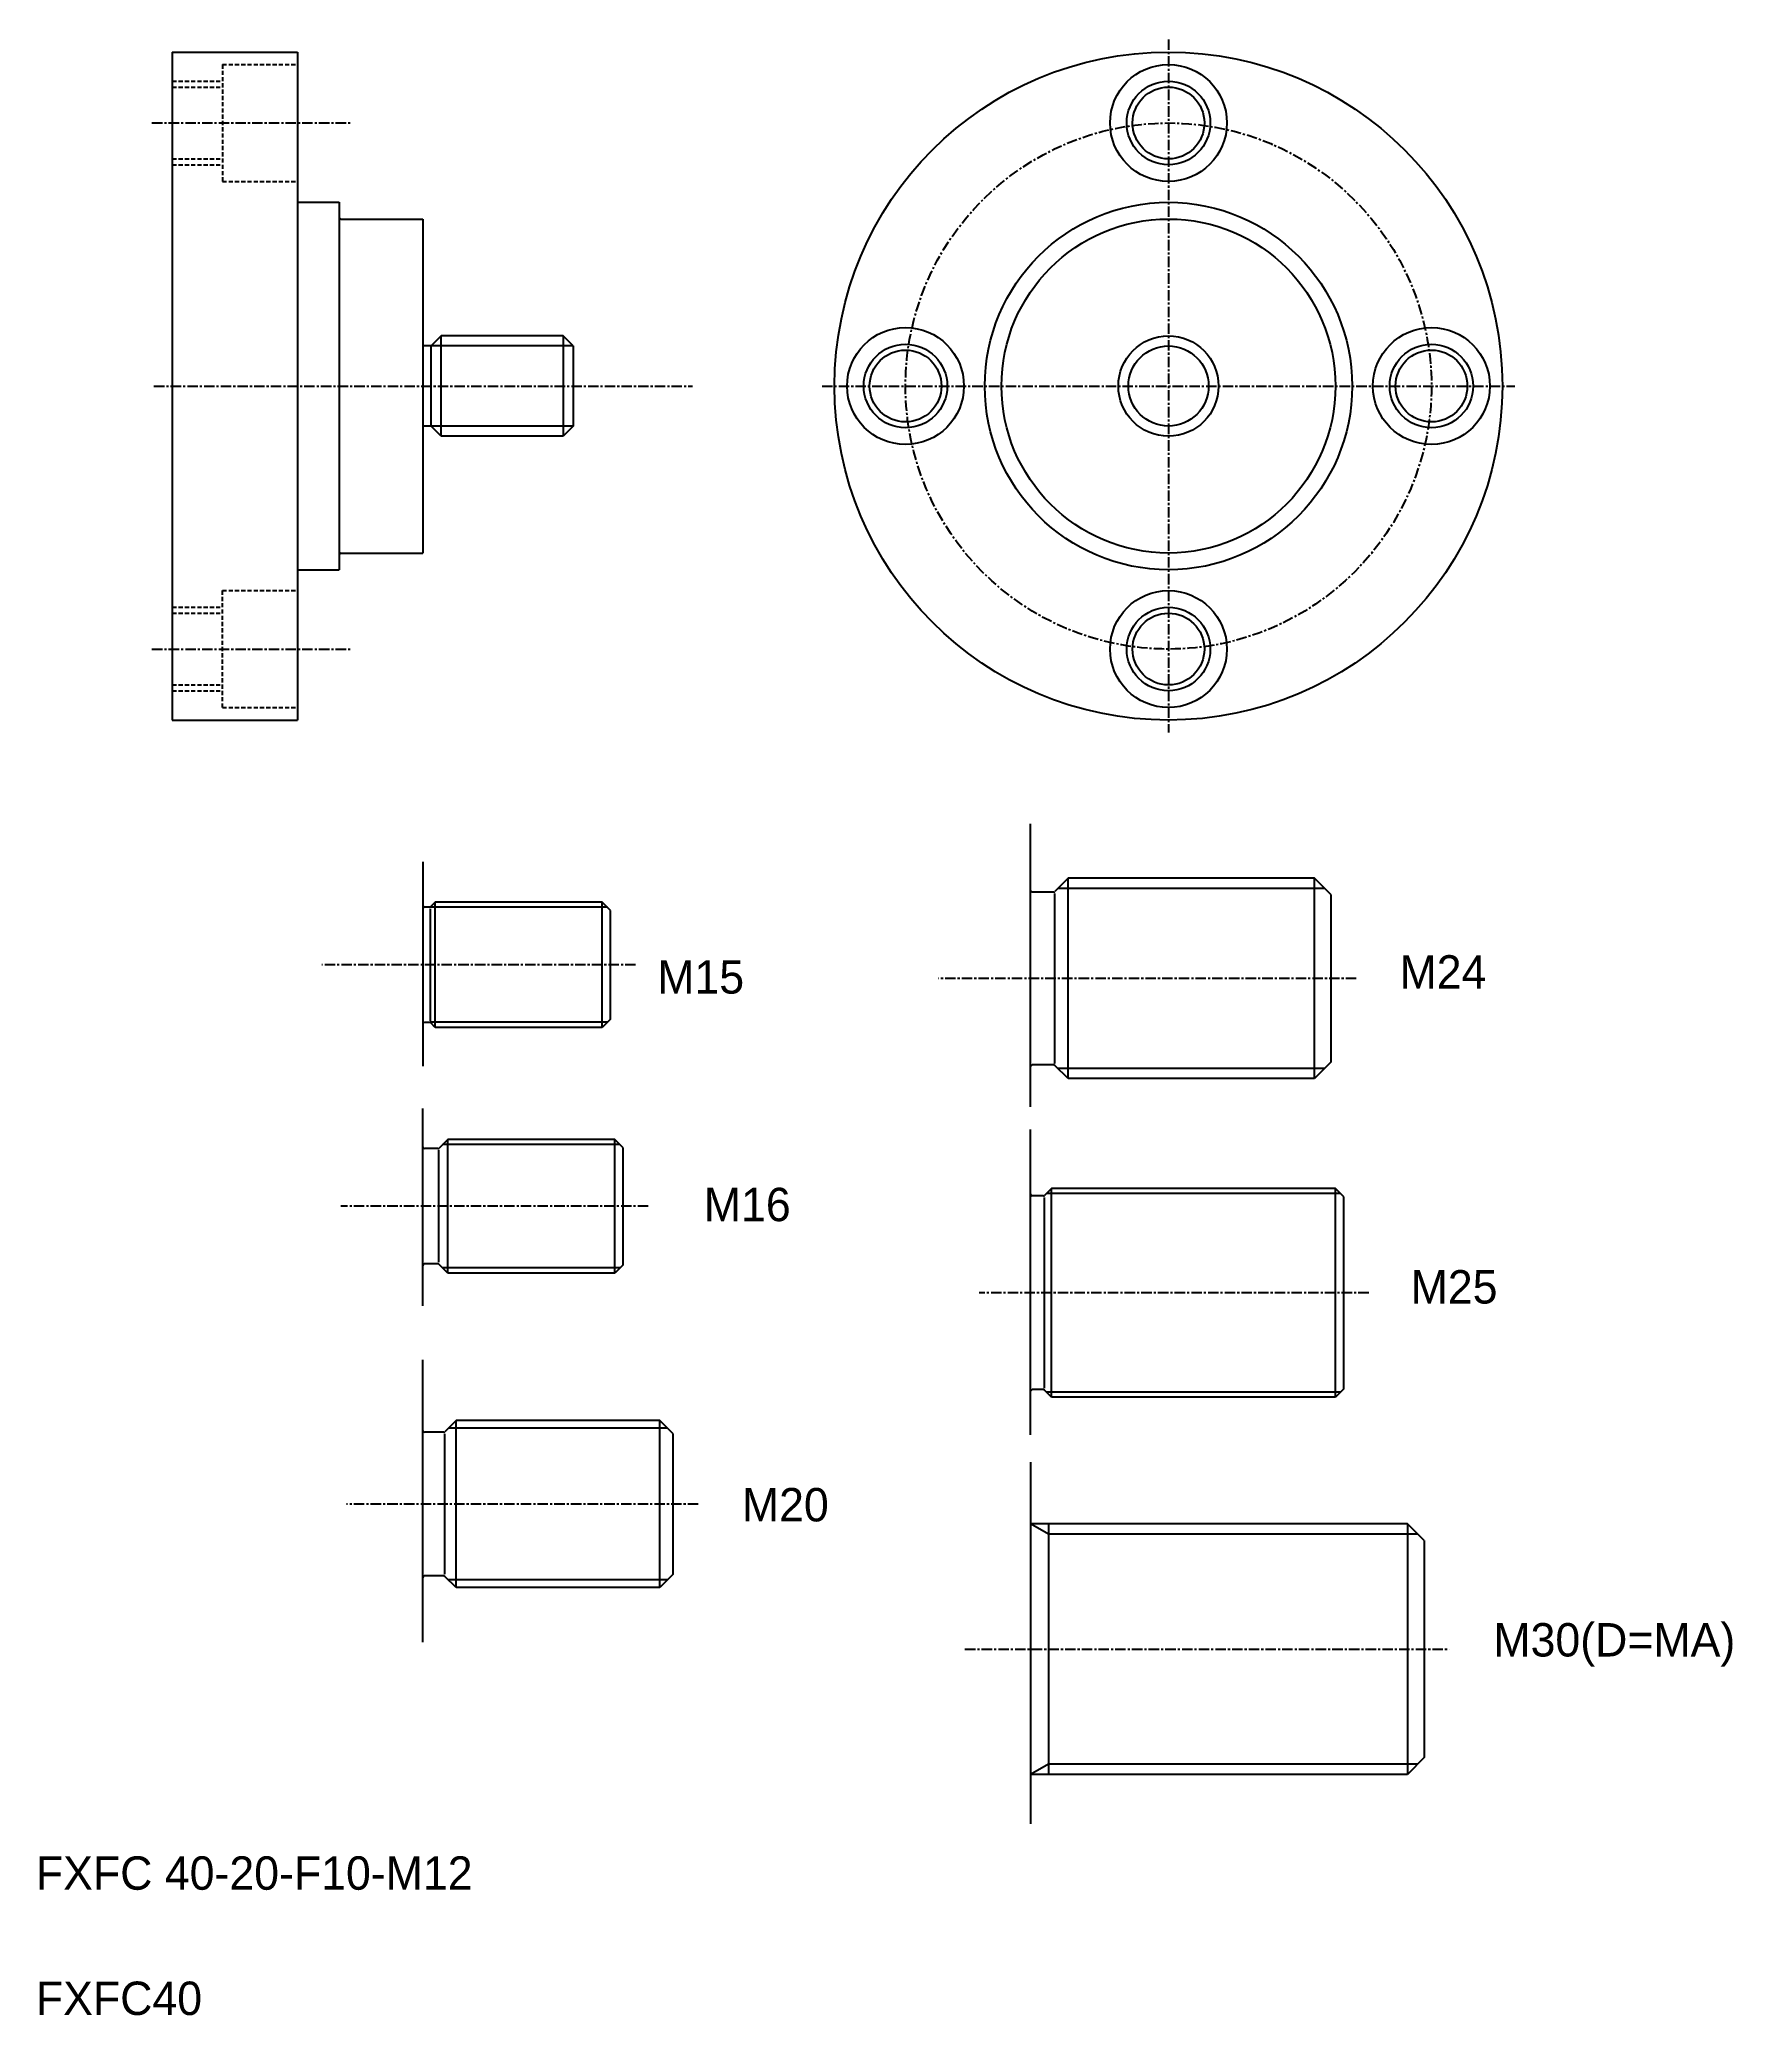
# Model space of a CAD drawing. Extents: x 10 to 213, y 10 to 247.
import ezdxf

# ---------------------------------------------------------------- set-up
doc = ezdxf.new("R2010")
doc.units = 0
doc.linetypes.add('CENTER', pattern=[2, 1.25, -0.25, 0.25, -0.25])
doc.linetypes.add('DASHED', pattern=[0.75, 0.5, -0.25])
doc.layers.get('0').update_dxf_attribs({"linetype": 'CONTINUOUS'})
doc.layers.add('CENTER', color=1, linetype='CENTER')

msp = doc.modelspace()

# ---------------------------------------------------------------- linework, layer by layer
at = {"color": 7, "linetype": 'CONTINUOUS'}
for p, q in [((26.35, 245.07), (41.35, 245.07)), ((26.35, 245.07), (26.35, 165.07)), ((41.35, 245.07), (41.35, 165.07)), ((41.35, 227.07), (46.35, 227.07)), ((41.35, 225.57), (41.35, 225.57)), ((46.35, 227.07), (46.35, 183.07)), ((46.55, 225.07), (56.35, 225.07)), ((56.35, 225.07), (56.35, 185.07)), ((58.55, 211.07), (57.35, 209.87)), ((58.55, 199.07), (58.55, 211.07)), ((73.15, 211.07), (58.55, 211.07)), ((73.15, 211.07), (73.15, 199.07)), ((74.35, 209.87), (73.15, 211.07)), ((57.35, 209.87), (56.35, 209.87)), ((57.35, 200.27), (57.35, 209.87)), ((74.35, 209.87), (74.35, 200.27)), ((41.35, 205.07), (41.35, 205.07)), ((57.35, 200.27), (56.35, 200.27)), ((58.55, 199.07), (57.35, 200.27)), ((73.15, 199.07), (58.55, 199.07)), ((74.35, 200.27), (73.15, 199.07)), ((41.35, 184.57), (41.35, 184.57)), ((46.55, 185.07), (56.35, 185.07)), ((41.35, 183.07), (46.35, 183.07)), ((26.35, 165.07), (41.35, 165.07)), ((129.17, 118.74), (129.17, 152.65)), ((56.35, 148.11), (56.35, 123.61)), ((131.94, 144.48), (129.37, 144.48)), ((133.67, 146.13), (132.08, 144.54)), ((133.67, 122.13), (133.67, 146.13)), ((163.17, 146.13), (133.67, 146.13)), ((163.17, 122.13), (163.17, 146.13)), ((165.17, 144.13), (163.17, 146.13)), ((57.17, 142.67), (56.55, 142.67)), ((57.24, 142.48), (57.24, 129.05)), ((57.85, 143.27), (57.31, 142.73)), ((57.85, 128.27), (57.85, 143.27)), ((77.85, 143.27), (57.85, 143.27)), ((77.85, 128.27), (77.85, 143.27)), ((78.85, 142.27), (77.85, 143.27)), ((78.85, 129.27), (78.85, 142.27)), ((132.02, 144.29), (132.02, 123.96)), ((165.17, 124.13), (165.17, 144.13)), ((57.17, 128.87), (56.55, 128.87)), ((57.85, 128.27), (57.31, 128.81)), ((77.85, 128.27), (57.85, 128.27)), ((78.85, 129.27), (77.85, 128.27)), ((131.94, 123.78), (129.37, 123.78)), ((133.67, 122.13), (132.08, 123.72)), ((165.17, 124.13), (163.17, 122.13)), ((163.17, 122.13), (133.67, 122.13)), ((56.35, 94.92), (56.35, 118.54)), ((129.17, 79.48), (129.17, 116.04)), ((58.17, 113.75), (56.55, 113.75)), ((59.35, 114.85), (58.31, 113.81)), ((79.35, 114.85), (59.35, 114.85)), ((59.35, 98.85), (59.35, 114.85)), ((79.35, 98.85), (79.35, 114.85)), ((80.35, 113.85), (79.35, 114.85)), ((80.35, 99.85), (80.35, 113.85)), ((58.24, 113.57), (58.24, 100.14)), ((131.67, 108.99), (130.83, 108.14)), ((131.67, 83.99), (131.67, 108.99)), ((165.67, 108.99), (131.67, 108.99)), ((165.67, 83.99), (165.67, 108.99)), ((166.67, 107.99), (165.67, 108.99)), ((130.69, 108.09), (129.37, 108.09)), ((130.77, 107.9), (130.77, 85.07)), ((166.67, 84.99), (166.67, 107.99)), ((58.17, 99.95), (56.55, 99.95)), ((59.35, 98.85), (58.31, 99.89)), ((80.35, 99.85), (79.35, 98.85)), ((79.35, 98.85), (59.35, 98.85)), ((56.35, 54.66), (56.35, 88.45)), ((130.69, 84.89), (129.37, 84.89)), ((131.67, 83.99), (130.83, 84.83)), ((165.67, 83.99), (131.67, 83.99)), ((166.67, 84.99), (165.67, 83.99)), ((60.35, 81.19), (59.01, 79.85)), ((84.75, 81.19), (60.35, 81.19)), ((60.35, 61.19), (60.35, 81.19)), ((84.75, 61.19), (84.75, 81.19)), ((86.35, 79.59), (84.75, 81.19)), ((58.87, 79.79), (56.55, 79.79)), ((58.94, 79.61), (58.94, 62.78)), ((86.35, 62.79), (86.35, 79.59)), ((129.17, 76.22), (129.17, 32.88)), ((174.3, 68.82), (129.17, 68.82)), ((131.3, 68.82), (131.3, 38.82)), ((174.3, 68.82), (174.3, 38.82)), ((176.3, 66.82), (174.3, 68.82)), ((176.3, 66.82), (176.3, 40.82)), ((58.87, 62.59), (56.55, 62.59)), ((60.35, 61.19), (59.01, 62.53)), ((86.35, 62.79), (84.75, 61.19)), ((84.75, 61.19), (60.35, 61.19)), ((176.3, 40.82), (174.3, 38.82)), ((174.3, 38.82), (129.17, 38.82))]:
    msp.add_line(p, q, dxfattribs=at)
at = {"color": 3, "linetype": 'DASHED'}
for p, q in [((26.35, 241.57), (32.35, 241.57)), ((32.35, 243.57), (32.35, 229.57)), ((32.35, 243.57), (41.35, 243.57)), ((26.35, 240.87), (32.35, 240.87)), ((26.35, 232.27), (32.35, 232.27)), ((26.35, 231.57), (32.35, 231.57)), ((32.35, 229.57), (41.35, 229.57)), ((32.35, 166.57), (32.35, 180.57)), ((32.35, 180.57), (41.35, 180.57)), ((26.35, 178.57), (32.35, 178.57)), ((26.35, 177.87), (32.35, 177.87)), ((26.35, 169.27), (32.35, 169.27)), ((26.35, 168.57), (32.35, 168.57)), ((32.35, 166.57), (41.35, 166.57))]:
    msp.add_line(p, q, dxfattribs=at)
at = {"color": 3, "linetype": 'CONTINUOUS'}
for p, q in [((74.35, 209.87), (57.35, 209.87)), ((74.35, 200.27), (57.35, 200.27)), ((164.4, 144.9), (132.45, 144.9)), ((78.46, 142.65), (57.23, 142.65)), ((78.46, 128.88), (57.23, 128.88)), ((164.4, 123.36), (132.45, 123.36)), ((79.96, 114.24), (58.73, 114.24)), ((166.29, 108.37), (131.06, 108.37)), ((79.96, 99.46), (58.73, 99.46)), ((166.29, 84.6), (131.06, 84.6)), ((85.67, 80.27), (59.43, 80.27)), ((131.3, 67.59), (129.17, 68.82)), ((175.53, 67.59), (131.3, 67.59)), ((85.67, 62.11), (59.43, 62.11)), ((131.3, 40.04), (129.17, 38.82)), ((175.53, 40.04), (131.3, 40.04))]:
    msp.add_line(p, q, dxfattribs=at)
at = {"color": 7, "linetype": 'CONTINUOUS'}
for centre, radius in [((145.68, 205.07), 40), ((145.68, 236.57), 7), ((145.68, 236.57), 4.3), ((145.68, 205.07), 22), ((145.68, 205.07), 20), ((114.18, 205.07), 7), ((145.68, 205.07), 6), ((177.18, 205.07), 7), ((114.18, 205.07), 4.3), ((177.18, 205.07), 4.3), ((145.68, 173.57), 7), ((145.68, 173.57), 4.3)]:
    msp.add_circle(centre, radius, dxfattribs=at)
at = {"color": 3, "linetype": 'CONTINUOUS'}
for centre, radius in [((145.68, 236.57), 5), ((114.18, 205.07), 5), ((145.68, 205.07), 4.8), ((177.18, 205.07), 5), ((145.68, 173.57), 5)]:
    msp.add_circle(centre, radius, dxfattribs=at)
at = {"color": 7, "linetype": 'CONTINUOUS'}
for centre, start, end in [((46.55, 225.27), 180, 270), ((46.55, 184.87), 90, 180), ((129.37, 144.68), 180, 270), ((131.94, 144.68), 270, 315), ((56.55, 142.87), 180, 270), ((57.17, 142.87), 270, 315), ((56.55, 128.67), 90, 180), ((57.17, 128.67), 45, 90), ((129.37, 123.58), 90, 180), ((131.94, 123.58), 45, 90), ((56.55, 113.95), 180, 270), ((58.17, 113.95), 270, 315), ((129.37, 108.29), 180, 270), ((130.69, 108.29), 270, 315), ((56.55, 99.75), 90, 180), ((58.17, 99.75), 45, 90), ((129.37, 84.69), 90, 180), ((130.69, 84.69), 45, 90), ((56.55, 79.99), 180, 270), ((58.87, 79.99), 270, 315), ((56.55, 62.39), 90, 180), ((58.87, 62.39), 45, 90)]:
    msp.add_arc(centre, 0.2, start, end, dxfattribs=at)
at = {"layer": 'CENTER', "color": 1, "linetype": 'CENTER'}
for p, q in [((145.68, 246.57), (145.68, 163.57)), ((23.91, 236.57), (47.71, 236.57)), ((24.15, 205.07), (88.65, 205.07)), ((104.18, 205.07), (187.18, 205.07)), ((23.91, 173.57), (47.71, 173.57)), ((81.85, 135.77), (44.27, 135.77)), ((168.17, 134.13), (118.15, 134.13)), ((83.35, 106.85), (46.54, 106.85)), ((169.67, 96.49), (123.02, 96.49)), ((89.35, 71.19), (47.23, 71.19)), ((121.3, 53.82), (179.3, 53.82))]:
    msp.add_line(p, q, dxfattribs=at)
msp.add_circle((145.68, 205.07), 31.5, dxfattribs=at)

# ---------------------------------------------------------------- texts
at = {"color": 7, "linetype": 'CONTINUOUS'}
for s, p in [('M15', (84.44, 132.31)), ('M24', (173.36, 132.91)), ('M16', (90.02, 105.06)), ('M25', (174.69, 95.2)), ('M20', (94.58, 69.11)), ('M30(D=MA)', (184.6, 52.93)), ('FXFC 40-20-F10-M12', (10, 25)), ('FXFC40', (10, 10))]:
    msp.add_text(s, height=4, dxfattribs=at).set_placement(p)

doc.saveas('drawing.dxf')
